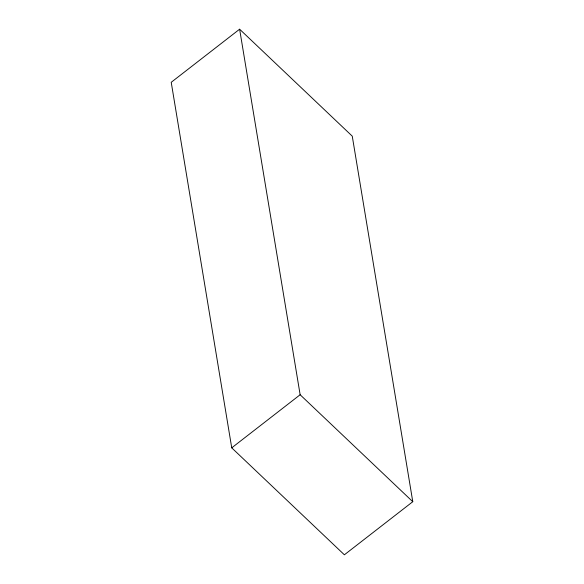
<?xml version="1.0" encoding="UTF-8"?>
<svg xmlns="http://www.w3.org/2000/svg" width="584" height="584" viewBox="0 0 584 584"><rect width="100%" height="100%" fill="white"/><g stroke="black" fill="none" stroke-linecap="round" stroke-linejoin="round"><path stroke-width="0.88" d="M239.623 29.2L171.221 82.293L231.738 447.84L344.377 554.8L412.779 501.707L352.262 136.16L239.623 29.2L300.139 394.748L412.779 501.707M231.738 447.84L300.139 394.748"/></g></svg>
